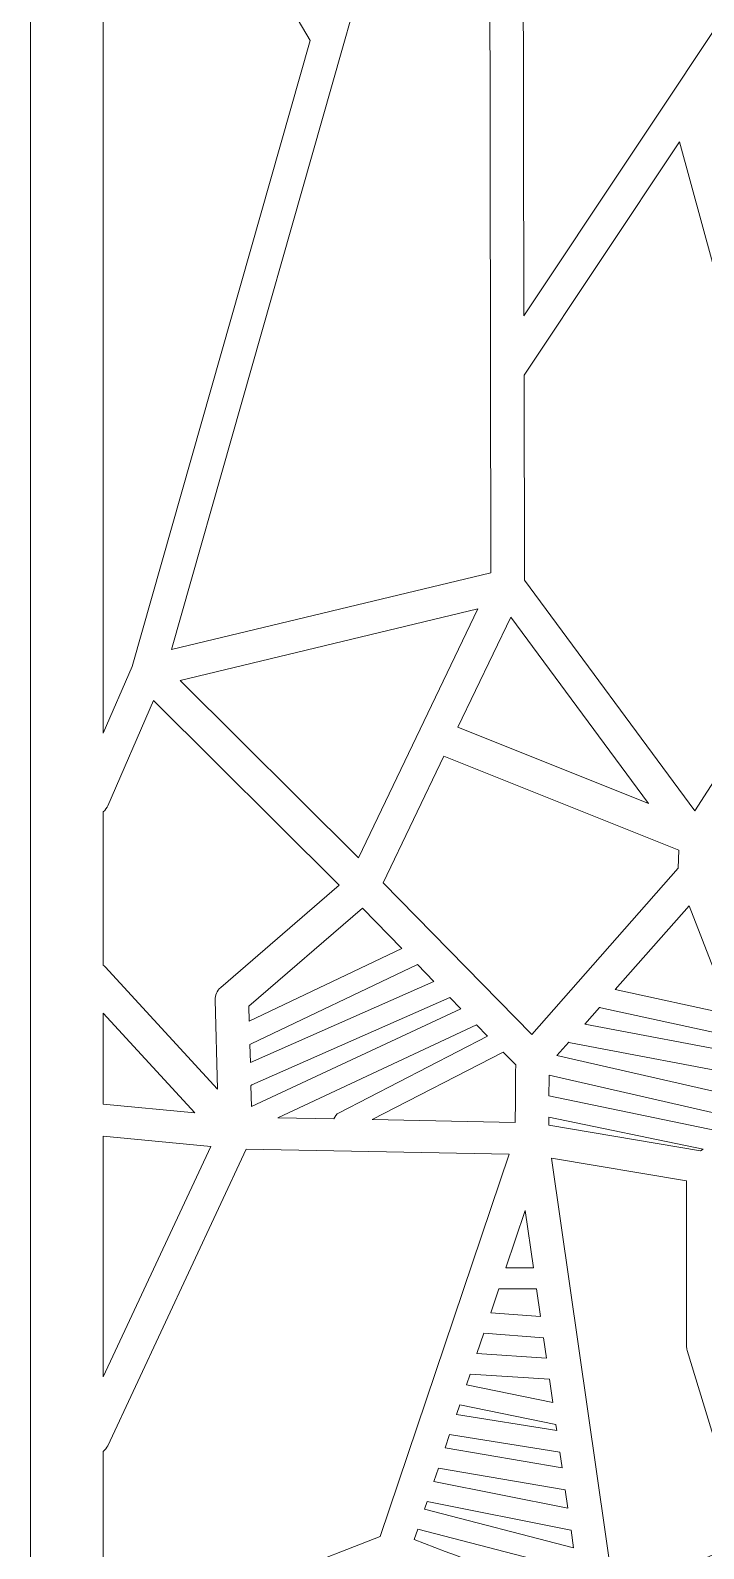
# Model space of a CAD drawing. Header units: centimetres. Extents: x -10.3 to 4.3, y -13.4 to 8.6.
# Drawn here: x -10.35 to -7.45, y -4.72 to 1.81 of the extents above; entities that cross this region are included whole.
import ezdxf

# ---------------------------------------------------------------- set-up
doc = ezdxf.new("R2010")
doc.units = ezdxf.units.CM
doc.header["$MEASUREMENT"] = 0
doc.layers.add('Plan 1', color=7, linetype='Continuous')

msp = doc.modelspace()

# ---------------------------------------------------------------- linework, layer by layer
at = {"layer": 'Plan 1', "color": 250, "lineweight": 20}
for points, knots in [([(-5.4971, -13.40751), (-5.48345, -13.4089), (-5.46966, -13.40959), (-5.45586, -13.40959), (-5.45586, -13.40959), (-5.21797, -13.40959), (-5.21797, -13.40959), (-5.20422, -13.40959), (-5.19047, -13.4089), (-5.17686, -13.40752), (-5.17686, -13.40752), (-5.17454, -13.40728), (-5.17454, -13.40728), (-5.17454, -13.40728), (-5.17222, -13.40752), (-5.17222, -13.40752), (-5.15861, -13.4089), (-5.14486, -13.40959), (-5.13111, -13.40959), (-5.13111, -13.40959), (-4.88364, -13.40959), (-4.88364, -13.40959), (-4.86986, -13.40959), (-4.8561, -13.4089), (-4.84247, -13.40751), (-4.84247, -13.40751), (-4.84014, -13.40728), (-4.84014, -13.40728), (-4.84014, -13.40728), (-4.83782, -13.40751), (-4.83782, -13.40751), (-4.82419, -13.4089), (-4.81043, -13.40959), (-4.79665, -13.40959), (-4.79665, -13.40959), (-4.54415, -13.40959), (-4.54415, -13.40959), (-4.53041, -13.40959), (-4.51668, -13.4089), (-4.50307, -13.40752), (-4.50307, -13.40752), (-4.50075, -13.40729), (-4.50075, -13.40729), (-4.50075, -13.40729), (-4.49844, -13.40752), (-4.49844, -13.40752), (-4.48483, -13.4089), (-4.4711, -13.40959), (-4.45736, -13.40959), (-4.45736, -13.40959), (4.02287, -13.40959), (4.02287, -13.40959), (4.18908, -13.40959), (4.31932, -13.3106), (4.31932, -13.19416), (4.31932, -13.19416), (4.31932, 8.3375), (4.31932, 8.3375), (4.31932, 8.45394), (4.18908, 8.55293), (4.02287, 8.55293), (4.02287, 8.55293), (-10.05259, 8.55293), (-10.05259, 8.55293), (-10.2188, 8.55293), (-10.34904, 8.45394), (-10.34904, 8.3375), (-10.34904, 8.3375), (-10.34904, -5.89474), (-10.34904, -5.89474), (-10.34904, -5.90825), (-10.34731, -5.92174), (-10.34383, -5.93503), (-10.34383, -5.93503), (-10.34327, -5.93714), (-10.34327, -5.93714), (-10.34327, -5.93714), (-10.34383, -5.93925), (-10.34383, -5.93925), (-10.34731, -5.95253), (-10.34904, -5.96603), (-10.34904, -5.97954), (-10.34904, -5.97954), (-10.34904, -6.10452), (-10.34904, -6.10452), (-10.34904, -6.11694), (-10.34758, -6.12935), (-10.34463, -6.1416), (-10.34463, -6.1416), (-10.34417, -6.14354), (-10.34417, -6.14354), (-10.34417, -6.14354), (-10.34463, -6.14548), (-10.34463, -6.14548), (-10.34758, -6.15773), (-10.34904, -6.17014), (-10.34904, -6.18256), (-10.34904, -6.18256), (-10.34904, -13.19416), (-10.34904, -13.19416), (-10.34904, -13.3106), (-10.2188, -13.40959), (-10.05259, -13.40959), (-10.05259, -13.40959), (-7.60772, -13.40959), (-7.60772, -13.40959), (-7.59525, -13.40959), (-7.5828, -13.40902), (-7.57044, -13.40789), (-7.57044, -13.40789), (-7.56833, -13.4077), (-7.56833, -13.4077), (-7.56833, -13.4077), (-7.56623, -13.40789), (-7.56623, -13.40789), (-7.55387, -13.40902), (-7.54141, -13.40959), (-7.52895, -13.40959), (-7.52895, -13.40959), (-6.8758, -13.40959), (-6.8758, -13.40959), (-6.8623, -13.40959), (-6.8488, -13.40893), (-6.83543, -13.40759), (-6.83543, -13.40759), (-6.83315, -13.40737), (-6.83315, -13.40737), (-6.83315, -13.40737), (-6.83088, -13.40759), (-6.83088, -13.40759), (-6.81751, -13.40893), (-6.80401, -13.40959), (-6.7905, -13.40959), (-6.7905, -13.40959), (-5.8596, -13.40959), (-5.8596, -13.40959), (-5.84594, -13.40959), (-5.8323, -13.40891), (-5.81878, -13.40755), (-5.81878, -13.40755), (-5.81648, -13.40732), (-5.81648, -13.40732), (-5.81648, -13.40732), (-5.81418, -13.40755), (-5.81418, -13.40755), (-5.80066, -13.40891), (-5.78701, -13.40959), (-5.77335, -13.40959), (-5.77335, -13.40959), (-5.54299, -13.40959), (-5.54299, -13.40959), (-5.52919, -13.40959), (-5.51541, -13.4089), (-5.50175, -13.40751), (-5.50175, -13.40751), (-5.49943, -13.40727), (-5.49943, -13.40727), (-5.49943, -13.40727), (-5.4971, -13.40751), (-5.4971, -13.40751)], [0, 0, 0, 0, 0.0188679, 0.0188679, 0.0188679, 0.0377358, 0.0377358, 0.0377358, 0.0566038, 0.0566038, 0.0566038, 0.0754717, 0.0754717, 0.0754717, 0.0943396, 0.0943396, 0.0943396, 0.1132075, 0.1132075, 0.1132075, 0.1320755, 0.1320755, 0.1320755, 0.1509434, 0.1509434, 0.1509434, 0.1698113, 0.1698113, 0.1698113, 0.1886792, 0.1886792, 0.1886792, 0.2075472, 0.2075472, 0.2075472, 0.2264151, 0.2264151, 0.2264151, 0.245283, 0.245283, 0.245283, 0.2641509, 0.2641509, 0.2641509, 0.2830189, 0.2830189, 0.2830189, 0.3018868, 0.3018868, 0.3018868, 0.3207547, 0.3207547, 0.3207547, 0.3396226, 0.3396226, 0.3396226, 0.3584906, 0.3584906, 0.3584906, 0.3773585, 0.3773585, 0.3773585, 0.3962264, 0.3962264, 0.3962264, 0.4150943, 0.4150943, 0.4150943, 0.4339623, 0.4339623, 0.4339623, 0.4528302, 0.4528302, 0.4528302, 0.4716981, 0.4716981, 0.4716981, 0.490566, 0.490566, 0.490566, 0.509434, 0.509434, 0.509434, 0.5283019, 0.5283019, 0.5283019, 0.5471698, 0.5471698, 0.5471698, 0.5660377, 0.5660377, 0.5660377, 0.5849057, 0.5849057, 0.5849057, 0.6037736, 0.6037736, 0.6037736, 0.6226415, 0.6226415, 0.6226415, 0.6415094, 0.6415094, 0.6415094, 0.6603774, 0.6603774, 0.6603774, 0.6792453, 0.6792453, 0.6792453, 0.6981132, 0.6981132, 0.6981132, 0.7169811, 0.7169811, 0.7169811, 0.7358491, 0.7358491, 0.7358491, 0.754717, 0.754717, 0.754717, 0.7735849, 0.7735849, 0.7735849, 0.7924528, 0.7924528, 0.7924528, 0.8113208, 0.8113208, 0.8113208, 0.8301887, 0.8301887, 0.8301887, 0.8490566, 0.8490566, 0.8490566, 0.8679245, 0.8679245, 0.8679245, 0.8867925, 0.8867925, 0.8867925, 0.9056604, 0.9056604, 0.9056604, 0.9245283, 0.9245283, 0.9245283, 0.9433962, 0.9433962, 0.9433962, 0.9622642, 0.9622642, 0.9622642, 0.9811321, 0.9811321, 0.9811321, 1, 1, 1, 1]), ([(-8.3754, 3.0714), (-8.3754, 3.0714), (-8.53223, 3.40137), (-8.53223, 3.40137), (-8.53223, 3.40137), (-9.74173, -0.85505), (-9.74173, -0.85505), (-9.74173, -0.85505), (-8.36918, -0.52538), (-8.36918, -0.52538), (-8.36918, -0.52538), (-8.3754, 3.0714), (-8.3754, 3.0714)], [0, 0, 0, 0, 0.25, 0.25, 0.25, 0.5, 0.5, 0.5, 0.75, 0.75, 0.75, 1, 1, 1, 1]), ([(-8.23137, 3.03173), (-8.23137, 3.03173), (-8.22713, 0.58061), (-8.22713, 0.58061), (-8.22713, 0.58061), (-6.83309, 2.67528), (-6.83309, 2.67528), (-6.81134, 2.90172), (-6.78213, 3.12811), (-6.73783, 3.35295), (-6.73783, 3.35295), (-8.23137, 3.03173), (-8.23137, 3.03173)], [0, 0, 0, 0, 0.25, 0.25, 0.25, 0.5, 0.5, 0.5, 0.75, 0.75, 0.75, 1, 1, 1, 1]), ([(-10.03625, 3.2715), (-10.03625, 3.2715), (-10.03625, -1.21442), (-10.03625, -1.21442), (-10.03625, -1.21442), (-9.91158, -0.92766), (-9.91158, -0.92766), (-9.91158, -0.92766), (-9.14659, 1.76443), (-9.14659, 1.76443), (-9.14659, 1.76443), (-10.03625, 3.2715), (-10.03625, 3.2715)], [0, 0, 0, 0, 0.25, 0.25, 0.25, 0.5, 0.5, 0.5, 0.75, 0.75, 0.75, 1, 1, 1, 1]), ([(-7.55869, 1.32851), (-7.55869, 1.32851), (-8.22669, 0.32478), (-8.22669, 0.32478), (-8.22669, 0.32478), (-8.22516, -0.55672), (-8.22516, -0.55672), (-8.22516, -0.55672), (-7.49177, -1.54821), (-7.49177, -1.54821), (-7.49177, -1.54821), (-6.98586, -0.76322), (-6.98586, -0.76322), (-6.98586, -0.76322), (-7.55869, 1.32851), (-7.55869, 1.32851)], [0, 0, 0, 0, 0.2, 0.2, 0.2, 0.4, 0.4, 0.4, 0.6, 0.6, 0.6, 0.8, 0.8, 0.8, 1, 1, 1, 1]), ([(-8.42498, -0.68001), (-8.42498, -0.68001), (-9.70576, -0.98764), (-9.70576, -0.98764), (-9.70576, -0.98764), (-8.9389, -1.75055), (-8.9389, -1.75055), (-8.9389, -1.75055), (-8.42498, -0.68001), (-8.42498, -0.68001)], [0, 0, 0, 0, 0.3333333, 0.3333333, 0.3333333, 0.6666667, 0.6666667, 0.6666667, 1, 1, 1, 1]), ([(-8.28377, -0.71594), (-8.28377, -0.71594), (-8.51092, -1.18913), (-8.51092, -1.18913), (-8.51092, -1.18913), (-7.69103, -1.51728), (-7.69103, -1.51728), (-7.69103, -1.51728), (-8.28377, -0.71594), (-8.28377, -0.71594)], [0, 0, 0, 0, 0.3333333, 0.3333333, 0.3333333, 0.6666667, 0.6666667, 0.6666667, 1, 1, 1, 1]), ([(-9.02084, -1.86763), (-9.02084, -1.86763), (-9.81904, -1.07354), (-9.81904, -1.07354), (-9.81904, -1.07354), (-10.01585, -1.5262), (-10.01585, -1.5262), (-10.02002, -1.53579), (-10.02671, -1.54503), (-10.03625, -1.5525), (-10.03625, -1.5525), (-10.03625, -2.21196), (-10.03625, -2.21196), (-10.03324, -2.21433), (-10.03052, -2.21687), (-10.02807, -2.21954), (-10.02807, -2.21954), (-9.54445, -2.74554), (-9.54445, -2.74554), (-9.54445, -2.74554), (-9.5542, -2.36054), (-9.5542, -2.36054), (-9.55467, -2.34173), (-9.54786, -2.32285), (-9.53079, -2.30811), (-9.53079, -2.30811), (-9.02084, -1.86763), (-9.02084, -1.86763)], [0, 0, 0, 0, 0.1111111, 0.1111111, 0.1111111, 0.2222222, 0.2222222, 0.2222222, 0.3333333, 0.3333333, 0.3333333, 0.4444444, 0.4444444, 0.4444444, 0.5555556, 0.5555556, 0.5555556, 0.6666667, 0.6666667, 0.6666667, 0.7777778, 0.7777778, 0.7777778, 0.8888889, 0.8888889, 0.8888889, 1, 1, 1, 1]), ([(-8.5708, -1.31386), (-8.5708, -1.31386), (-8.83194, -1.85785), (-8.83194, -1.85785), (-8.83194, -1.85785), (-8.19331, -2.51027), (-8.19331, -2.51027), (-8.19331, -2.51027), (-7.56364, -1.79553), (-7.56364, -1.79553), (-7.56364, -1.79553), (-7.56112, -1.71797), (-7.56112, -1.71797), (-7.56112, -1.71797), (-8.5708, -1.31386), (-8.5708, -1.31386)], [0, 0, 0, 0, 0.2, 0.2, 0.2, 0.4, 0.4, 0.4, 0.6, 0.6, 0.6, 0.8, 0.8, 0.8, 1, 1, 1, 1]), ([(-7.51699, -1.95624), (-7.51699, -1.95624), (-7.83439, -2.31653), (-7.83439, -2.31653), (-7.83439, -2.31653), (-7.33479, -2.4254), (-7.33479, -2.4254), (-7.33479, -2.4254), (-7.51699, -1.95624), (-7.51699, -1.95624)], [0, 0, 0, 0, 0.3333333, 0.3333333, 0.3333333, 0.6666667, 0.6666667, 0.6666667, 1, 1, 1, 1]), ([(-8.92179, -1.96746), (-8.92179, -1.96746), (-9.40948, -2.3887), (-9.40948, -2.3887), (-9.40948, -2.3887), (-9.40784, -2.45314), (-9.40784, -2.45314), (-9.40784, -2.45314), (-8.7527, -2.14021), (-8.7527, -2.14021), (-8.7527, -2.14021), (-8.92179, -1.96746), (-8.92179, -1.96746)], [0, 0, 0, 0, 0.25, 0.25, 0.25, 0.5, 0.5, 0.5, 0.75, 0.75, 0.75, 1, 1, 1, 1]), ([(-9.40532, -2.553), (-9.40532, -2.553), (-9.40336, -2.6304), (-9.40336, -2.6304), (-9.40336, -2.6304), (-8.61397, -2.28193), (-8.61397, -2.28193), (-8.61397, -2.28193), (-8.68503, -2.20933), (-8.68503, -2.20933), (-8.68503, -2.20933), (-9.39978, -2.55074), (-9.39978, -2.55074), (-9.40156, -2.55159), (-9.40341, -2.55235), (-9.40532, -2.553)], [0, 0, 0, 0, 0.2, 0.2, 0.2, 0.4, 0.4, 0.4, 0.6, 0.6, 0.6, 0.8, 0.8, 0.8, 1, 1, 1, 1]), ([(-8.54572, -2.35165), (-8.54572, -2.35165), (-9.3967, -2.7273), (-9.3967, -2.7273), (-9.39805, -2.7279), (-9.39944, -2.72844), (-9.40087, -2.72893), (-9.40087, -2.72893), (-9.39856, -2.82004), (-9.39856, -2.82004), (-9.39856, -2.82004), (-8.49841, -2.39999), (-8.49841, -2.39999), (-8.49841, -2.39999), (-8.54572, -2.35165), (-8.54572, -2.35165)], [0, 0, 0, 0, 0.2, 0.2, 0.2, 0.4, 0.4, 0.4, 0.6, 0.6, 0.6, 0.8, 0.8, 0.8, 1, 1, 1, 1]), ([(-7.90235, -2.39366), (-7.90235, -2.39366), (-7.96564, -2.46551), (-7.96564, -2.46551), (-7.96564, -2.46551), (-7.26766, -2.59823), (-7.26766, -2.59823), (-7.26766, -2.59823), (-7.29621, -2.52472), (-7.29621, -2.52472), (-7.30025, -2.52476), (-7.30431, -2.52436), (-7.3083, -2.5235), (-7.3083, -2.5235), (-7.89627, -2.39537), (-7.89627, -2.39537), (-7.89838, -2.39491), (-7.9004, -2.39434), (-7.90235, -2.39366)], [0, 0, 0, 0, 0.1666667, 0.1666667, 0.1666667, 0.3333333, 0.3333333, 0.3333333, 0.5, 0.5, 0.5, 0.6666667, 0.6666667, 0.6666667, 0.8333333, 0.8333333, 0.8333333, 1, 1, 1, 1]), ([(-10.03625, -2.41911), (-10.03625, -2.41911), (-10.03625, -2.80952), (-10.03625, -2.80952), (-10.03625, -2.80952), (-9.64229, -2.84761), (-9.64229, -2.84761), (-9.64229, -2.84761), (-10.03625, -2.41911), (-10.03625, -2.41911)], [0, 0, 0, 0, 0.3333333, 0.3333333, 0.3333333, 0.6666667, 0.6666667, 0.6666667, 1, 1, 1, 1]), ([(-9.28578, -2.86837), (-9.28578, -2.86837), (-9.04398, -2.87306), (-9.04398, -2.87306), (-9.04077, -2.86266), (-9.03342, -2.85273), (-9.0213, -2.84647), (-9.0213, -2.84647), (-8.38372, -2.51715), (-8.38372, -2.51715), (-8.38372, -2.51715), (-8.43057, -2.46929), (-8.43057, -2.46929), (-8.43057, -2.46929), (-9.28578, -2.86837), (-9.28578, -2.86837)], [0, 0, 0, 0, 0.2, 0.2, 0.2, 0.4, 0.4, 0.4, 0.6, 0.6, 0.6, 0.8, 0.8, 0.8, 1, 1, 1, 1]), ([(-7.22965, -2.69611), (-7.2332, -2.69614), (-7.23679, -2.69583), (-7.24034, -2.69515), (-7.24034, -2.69515), (-8.02694, -2.54558), (-8.02694, -2.54558), (-8.02956, -2.54509), (-8.03205, -2.54442), (-8.03443, -2.54359), (-8.03443, -2.54359), (-8.085, -2.60099), (-8.085, -2.60099), (-8.085, -2.60099), (-7.18691, -2.80614), (-7.18691, -2.80614), (-7.18691, -2.80614), (-7.22965, -2.69611), (-7.22965, -2.69611)], [0, 0, 0, 0, 0.1666667, 0.1666667, 0.1666667, 0.3333333, 0.3333333, 0.3333333, 0.5, 0.5, 0.5, 0.6666667, 0.6666667, 0.6666667, 0.8333333, 0.8333333, 0.8333333, 1, 1, 1, 1]), ([(-8.26264, -2.64084), (-8.26264, -2.64084), (-8.31656, -2.58576), (-8.31656, -2.58576), (-8.31656, -2.58576), (-8.879, -2.87627), (-8.879, -2.87627), (-8.879, -2.87627), (-8.26439, -2.8882), (-8.26439, -2.8882), (-8.26381, -2.80575), (-8.26322, -2.7233), (-8.26264, -2.64084)], [0, 0, 0, 0, 0.25, 0.25, 0.25, 0.5, 0.5, 0.5, 0.75, 0.75, 0.75, 1, 1, 1, 1]), ([(-8.11962, -2.77413), (-8.11962, -2.77413), (-7.36094, -2.93156), (-7.36094, -2.93156), (-7.35127, -2.93356), (-7.3434, -2.93789), (-7.33743, -2.94337), (-7.33743, -2.94337), (-7.23051, -2.88876), (-7.23051, -2.88876), (-7.23051, -2.88876), (-8.11899, -2.6858), (-8.11899, -2.6858), (-8.1192, -2.71524), (-8.11941, -2.74469), (-8.11962, -2.77413)], [0, 0, 0, 0, 0.2, 0.2, 0.2, 0.4, 0.4, 0.4, 0.6, 0.6, 0.6, 0.8, 0.8, 0.8, 1, 1, 1, 1]), ([(-8.12027, -2.86609), (-8.12035, -2.87762), (-8.12043, -2.88915), (-8.12051, -2.90068), (-8.12051, -2.90068), (-7.46838, -3.01026), (-7.46838, -3.01026), (-7.46838, -3.01026), (-7.45598, -3.00393), (-7.45598, -3.00393), (-7.45598, -3.00393), (-8.12027, -2.86609), (-8.12027, -2.86609)], [0, 0, 0, 0, 0.25, 0.25, 0.25, 0.5, 0.5, 0.5, 0.75, 0.75, 0.75, 1, 1, 1, 1]), ([(-10.03625, -2.94708), (-10.03625, -2.94708), (-10.03625, -3.98275), (-10.03625, -3.98275), (-10.03625, -3.98275), (-9.57385, -2.99179), (-9.57385, -2.99179), (-9.57385, -2.99179), (-10.03625, -2.94708), (-10.03625, -2.94708)], [0, 0, 0, 0, 0.3333333, 0.3333333, 0.3333333, 0.6666667, 0.6666667, 0.6666667, 1, 1, 1, 1]), ([(-8.29099, -3.02456), (-8.29099, -3.02456), (-9.4212, -3.00261), (-9.4212, -3.00261), (-9.4212, -3.00261), (-10.01657, -4.27854), (-10.01657, -4.27854), (-10.02077, -4.28754), (-10.02724, -4.29618), (-10.03625, -4.30323), (-10.03625, -4.30323), (-10.03625, -5.13354), (-10.03625, -5.13354), (-10.03625, -5.13354), (-8.84566, -4.66918), (-8.84566, -4.66918), (-8.84566, -4.66918), (-8.29099, -3.02456), (-8.29099, -3.02456)], [0, 0, 0, 0, 0.1666667, 0.1666667, 0.1666667, 0.3333333, 0.3333333, 0.3333333, 0.5, 0.5, 0.5, 0.6666667, 0.6666667, 0.6666667, 0.8333333, 0.8333333, 0.8333333, 1, 1, 1, 1]), ([(-8.10826, -3.04176), (-8.10826, -3.04176), (-7.83678, -4.93807), (-7.83678, -4.93807), (-7.83678, -4.93807), (-7.27582, -4.68403), (-7.27582, -4.68403), (-7.27582, -4.68403), (-7.52521, -3.86876), (-7.52521, -3.86876), (-7.5272, -3.86225), (-7.52812, -3.85601), (-7.52812, -3.84935), (-7.52812, -3.84935), (-7.52811, -3.13923), (-7.52811, -3.13923), (-7.52811, -3.13923), (-8.10826, -3.04176), (-8.10826, -3.04176)], [0, 0, 0, 0, 0.1666667, 0.1666667, 0.1666667, 0.3333333, 0.3333333, 0.3333333, 0.5, 0.5, 0.5, 0.6666667, 0.6666667, 0.6666667, 0.8333333, 0.8333333, 0.8333333, 1, 1, 1, 1]), ([(-8.22136, -3.26673), (-8.22136, -3.26673), (-8.30467, -3.51375), (-8.30467, -3.51375), (-8.30467, -3.51375), (-8.18603, -3.51355), (-8.18603, -3.51355), (-8.18603, -3.51355), (-8.22136, -3.26673), (-8.22136, -3.26673)], [0, 0, 0, 0, 0.3333333, 0.3333333, 0.3333333, 0.6666667, 0.6666667, 0.6666667, 1, 1, 1, 1]), ([(-8.17318, -3.60329), (-8.17318, -3.60329), (-8.33496, -3.60356), (-8.33496, -3.60356), (-8.33496, -3.60356), (-8.36983, -3.70694), (-8.36983, -3.70694), (-8.36983, -3.70694), (-8.15598, -3.72343), (-8.15598, -3.72343), (-8.15598, -3.72343), (-8.17318, -3.60329), (-8.17318, -3.60329)], [0, 0, 0, 0, 0.25, 0.25, 0.25, 0.5, 0.5, 0.5, 0.75, 0.75, 0.75, 1, 1, 1, 1]), ([(-8.39944, -3.79474), (-8.39944, -3.79474), (-8.42893, -3.88218), (-8.42893, -3.88218), (-8.42893, -3.88218), (-8.1304, -3.90214), (-8.1304, -3.90214), (-8.1304, -3.90214), (-8.14294, -3.81452), (-8.14294, -3.81452), (-8.14294, -3.81452), (-8.39944, -3.79474), (-8.39944, -3.79474)], [0, 0, 0, 0, 0.25, 0.25, 0.25, 0.5, 0.5, 0.5, 0.75, 0.75, 0.75, 1, 1, 1, 1]), ([(-8.45861, -3.97019), (-8.45861, -3.97019), (-8.47417, -4.01633), (-8.47417, -4.01633), (-8.47417, -4.01633), (-8.10305, -4.09314), (-8.10305, -4.09314), (-8.10305, -4.09314), (-8.11739, -3.99302), (-8.11739, -3.99302), (-8.11739, -3.99302), (-8.45861, -3.97019), (-8.45861, -3.97019)], [0, 0, 0, 0, 0.25, 0.25, 0.25, 0.5, 0.5, 0.5, 0.75, 0.75, 0.75, 1, 1, 1, 1]), ([(-8.5032, -4.1024), (-8.5032, -4.1024), (-8.5173, -4.14421), (-8.5173, -4.14421), (-8.5173, -4.14421), (-8.0859, -4.21291), (-8.0859, -4.21291), (-8.0859, -4.21291), (-8.08947, -4.18803), (-8.08947, -4.18803), (-8.08978, -4.18797), (-8.09008, -4.18791), (-8.09039, -4.18785), (-8.09039, -4.18785), (-8.5032, -4.1024), (-8.5032, -4.1024)], [0, 0, 0, 0, 0.2, 0.2, 0.2, 0.4, 0.4, 0.4, 0.6, 0.6, 0.6, 0.8, 0.8, 0.8, 1, 1, 1, 1]), ([(-8.07255, -4.30617), (-8.07255, -4.30617), (-8.54647, -4.23071), (-8.54647, -4.23071), (-8.54647, -4.23071), (-8.56582, -4.28808), (-8.56582, -4.28808), (-8.56582, -4.28808), (-8.0628, -4.37432), (-8.0628, -4.37432), (-8.0628, -4.37432), (-8.07255, -4.30617), (-8.07255, -4.30617)], [0, 0, 0, 0, 0.25, 0.25, 0.25, 0.5, 0.5, 0.5, 0.75, 0.75, 0.75, 1, 1, 1, 1]), ([(-8.59495, -4.37444), (-8.59495, -4.37444), (-8.61445, -4.43224), (-8.61445, -4.43224), (-8.61445, -4.43224), (-8.03799, -4.54757), (-8.03799, -4.54757), (-8.03799, -4.54757), (-8.04939, -4.46797), (-8.04939, -4.46797), (-8.04939, -4.46797), (-8.59495, -4.37444), (-8.59495, -4.37444)], [0, 0, 0, 0, 0.25, 0.25, 0.25, 0.5, 0.5, 0.5, 0.75, 0.75, 0.75, 1, 1, 1, 1]), ([(-8.64349, -4.51836), (-8.64349, -4.51836), (-8.65472, -4.55164), (-8.65472, -4.55164), (-8.65472, -4.55164), (-8.0137, -4.71726), (-8.0137, -4.71726), (-8.0137, -4.71726), (-8.02445, -4.6422), (-8.02445, -4.6422), (-8.02464, -4.64217), (-8.02483, -4.64213), (-8.02502, -4.64209), (-8.02502, -4.64209), (-8.64349, -4.51836), (-8.64349, -4.51836)], [0, 0, 0, 0, 0.2, 0.2, 0.2, 0.4, 0.4, 0.4, 0.6, 0.6, 0.6, 0.8, 0.8, 0.8, 1, 1, 1, 1]), ([(-8.68368, -4.63751), (-8.68368, -4.63751), (-8.6985, -4.68147), (-8.6985, -4.68147), (-8.46417, -4.77388), (-8.22571, -4.86145), (-7.98175, -4.94046), (-7.98175, -4.94046), (-7.99984, -4.81407), (-7.99984, -4.81407), (-8.00101, -4.81385), (-8.00216, -4.81359), (-8.00331, -4.8133), (-8.00331, -4.8133), (-8.68368, -4.63751), (-8.68368, -4.63751)], [0, 0, 0, 0, 0.2, 0.2, 0.2, 0.4, 0.4, 0.4, 0.6, 0.6, 0.6, 0.8, 0.8, 0.8, 1, 1, 1, 1])]:
    msp.add_open_spline(points, degree=3, knots=knots, dxfattribs=at)

doc.saveas('drawing.dxf')
